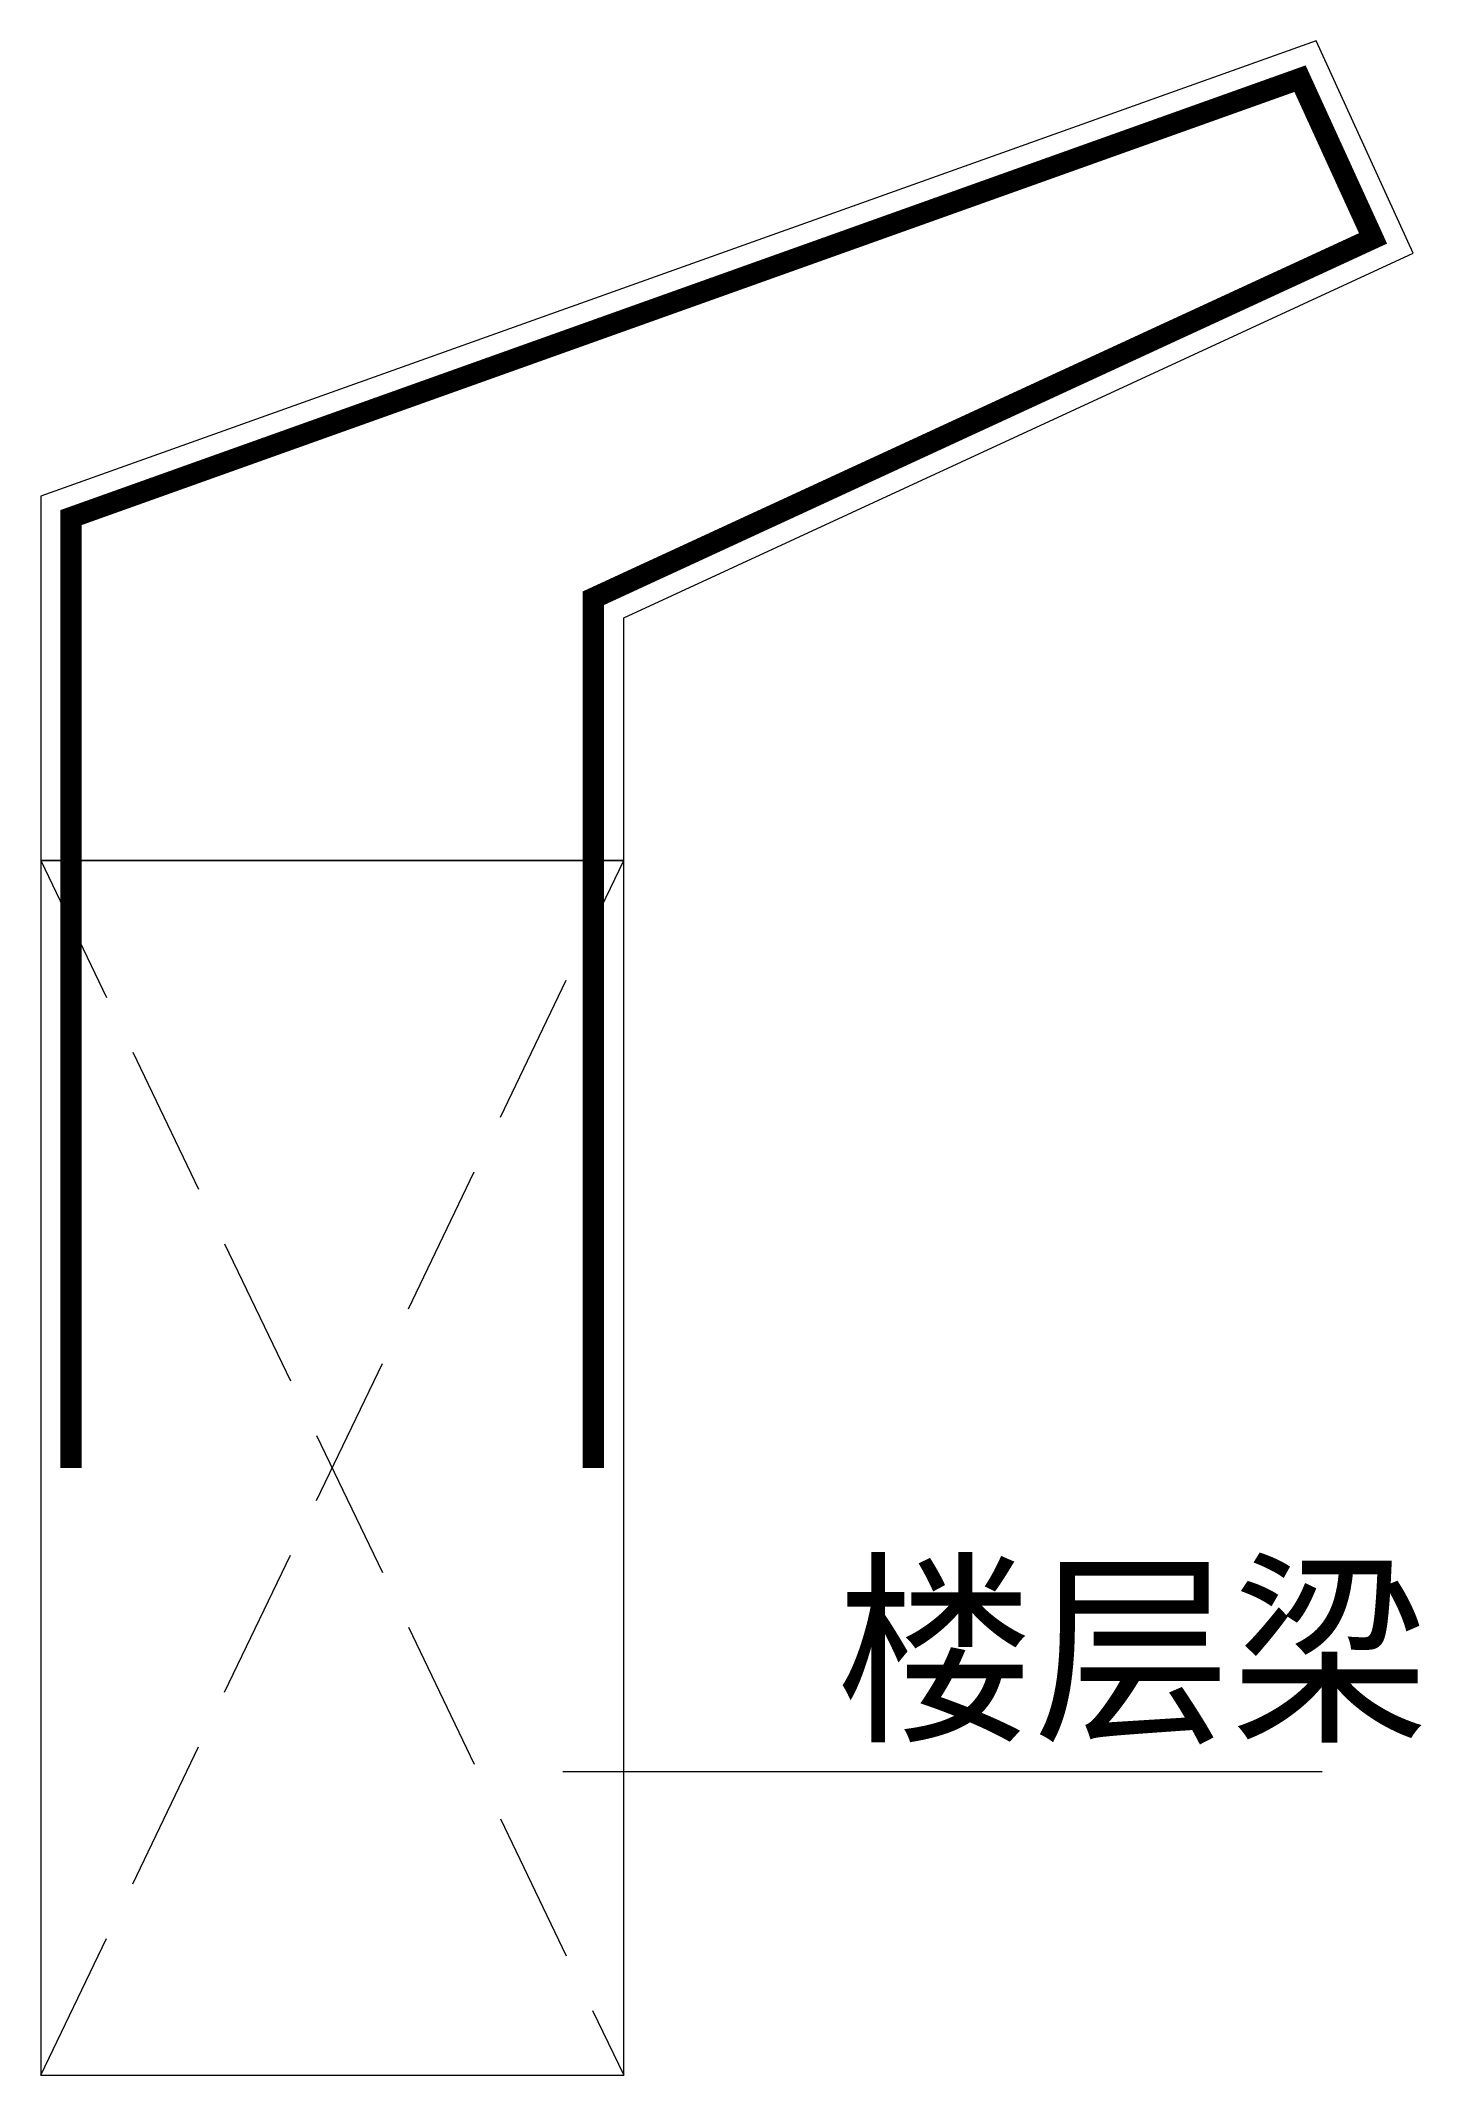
# Model space of a CAD drawing. Extents: x 0 to 2273, y -2000 to 1350.
import ezdxf

# ---------------------------------------------------------------- set-up
doc = ezdxf.new("R2010")
doc.units = 0
doc.header["$MEASUREMENT"] = 0
doc.linetypes.add('SD-SUPPORT-DASH', pattern=[0.35, 0.25, -0.1])
doc.layers.add('S-OTHER-THIN', color=3, linetype='Continuous', lineweight=0)
doc.layers.add('S-TEXT', color=7, linetype='Continuous', lineweight=0)
doc.layers.add('S-REIN', color=6, linetype='Continuous')

msp = doc.modelspace()

# ---------------------------------------------------------------- linework, layer by layer
at = {"layer": 'S-OTHER-THIN', "color": 7}
for p, q in [((2100, 1350), (0, 600)), ((2260, 1000), (2100, 1350)), ((960, 400), (2260, 1000)), ((0, 600), (0, 0)), ((960, 0), (960, 400)), ((0, 0), (960, 0)), ((860, -1500), (2110, -1500))]:
    msp.add_line(p, q, dxfattribs=at)
at = {"layer": 'S-OTHER-THIN', "color": 7, "linetype": 'SD-SUPPORT-DASH', "ltscale": 1000}
for p, q in [((0, -2000), (960, 0)), ((0, 0), (960, -2000))]:
    msp.add_line(p, q, dxfattribs=at)
at = {"layer": 'S-OTHER-THIN', "color": 7}
msp.add_lwpolyline([(0, -2000), (960, -2000), (960, 0), (0, 0)], close=True, dxfattribs=at)
at = {"layer": 'S-REIN', "const_width": 35}
msp.add_lwpolyline([(910, -1000), (910, 0), (910, 50), (910, 432), (2193.8, 1024.5), (2073.6, 1287.5), (50, 564.8), (50, 50), (50, 0), (50, -1000)], dxfattribs=at)

# ---------------------------------------------------------------- texts
at = {"layer": 'S-TEXT', "color": 7}
msp.add_text('楼层梁', height=250, dxfattribs=at).set_placement((1310, -1425))

doc.saveas('drawing.dxf')
